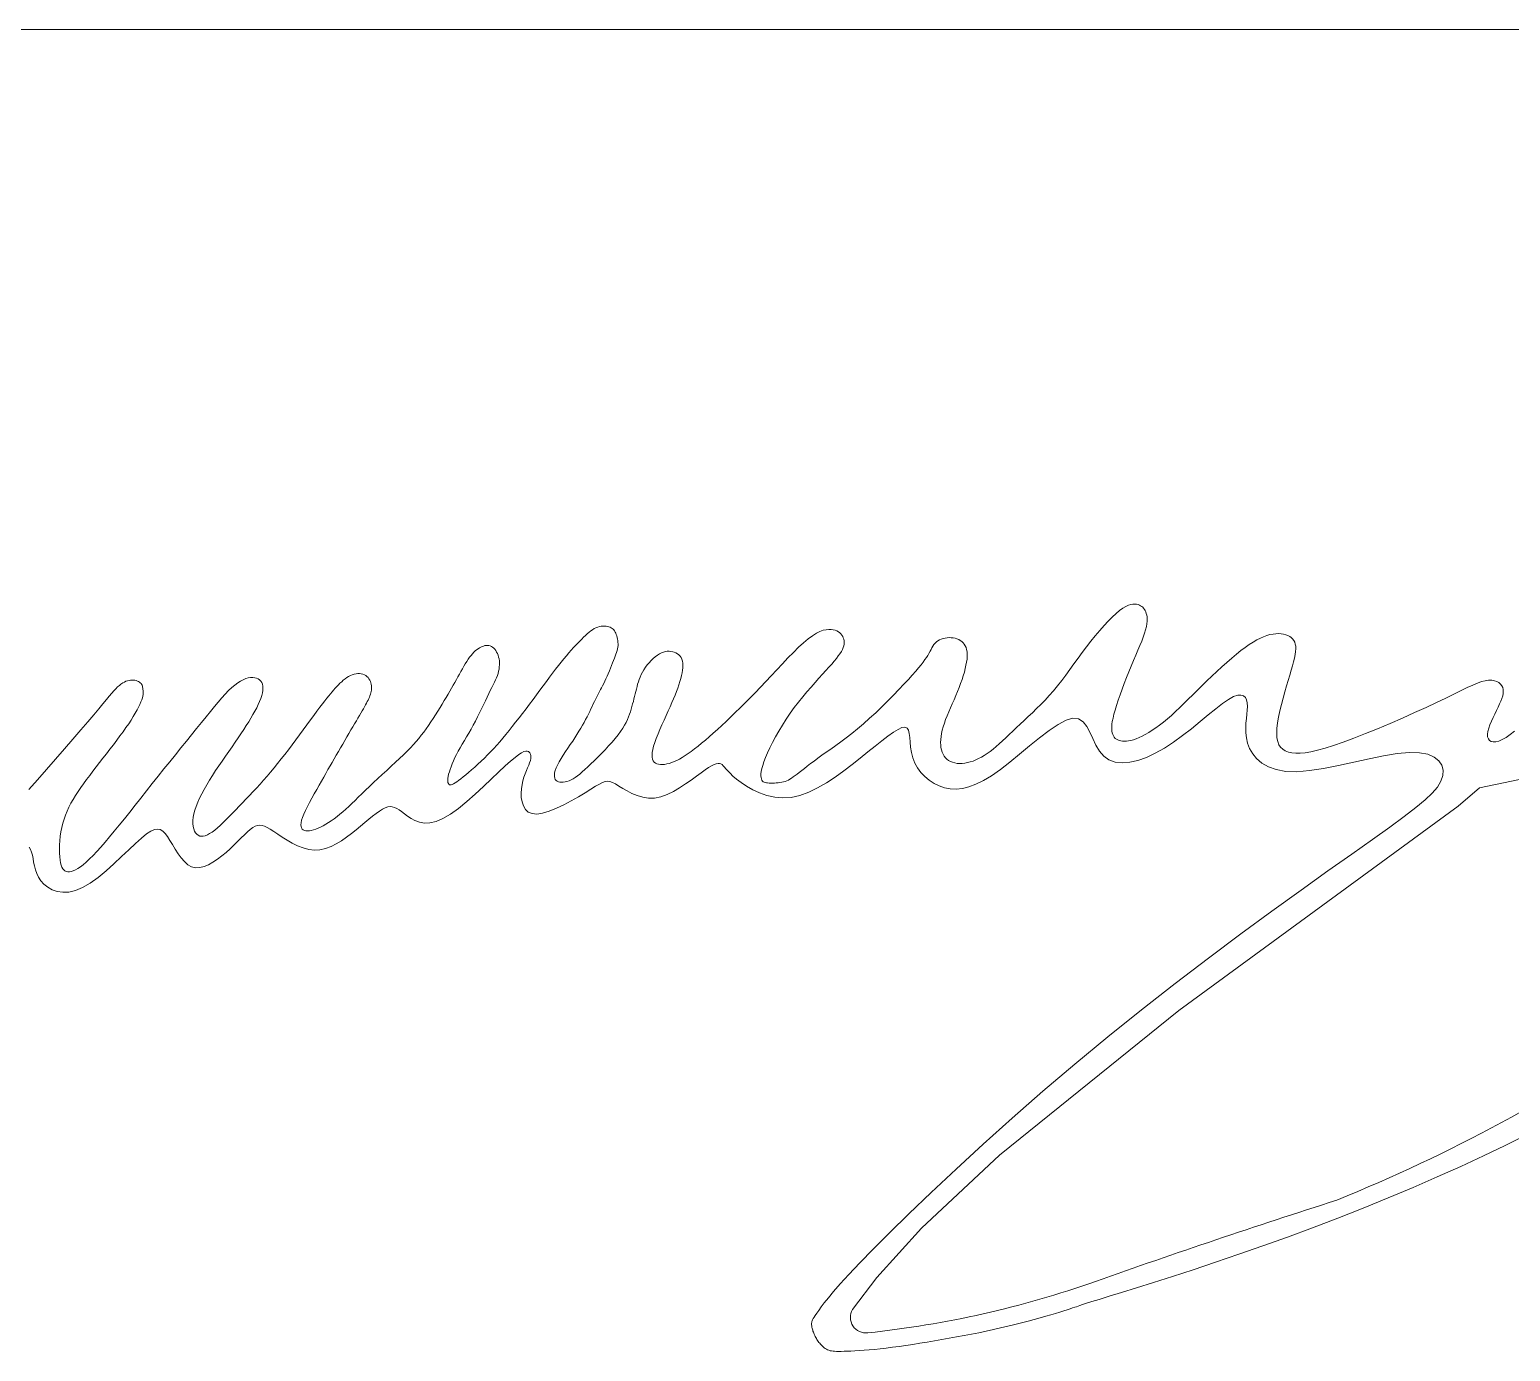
# Model space of a CAD drawing. Header units: millimetres. Extents: x -121190 to 167528, y -50070 to 22631.
# Drawn here: x -30989 to -29203, y -11108 to -9514 of the extents above; entities that cross this region are included whole.
import ezdxf

# ---------------------------------------------------------------- set-up
doc = ezdxf.new("R2010")
doc.units = ezdxf.units.MM
doc.header["$MEASUREMENT"] = 0
for name, color, linetype, lineweight in [('KHUNGTEN', 7, 'Continuous', 20), ('Xref khung ten  A3 TKCS$0$A-KY HIEU', 34, 'Continuous', 20), ('Xref khung ten  A3 TKCS$0$A-TEXT', 9, 'Continuous', 18)]:
    doc.layers.add(name, color=color, linetype=linetype, lineweight=lineweight)

# ---------------------------------------------------------------- blocks, each defined once
blk = doc.blocks.new('Xref khung ten  A3 TKCS$0$dangquang')
for points in [[(-5.427, 1.039), (-5.413, 1.018), (-5.403, 0.991), (-5.396, 0.961), (-5.389, 0.928), (-5.383, 0.893), (-5.376, 0.856), (-5.366, 0.819), (-5.353, 0.782), (-5.335, 0.745), (-5.312, 0.71), (-5.282, 0.676), (-5.245, 0.647), (-5.201, 0.622), (-5.152, 0.605), (-5.097, 0.597), (-5.036, 0.599), (-4.971, 0.614), (-4.901, 0.642), (-4.826, 0.686), (-4.749, 0.742), (-4.671, 0.807), (-4.593, 0.876), (-4.518, 0.947), (-4.447, 1.015), (-4.381, 1.077), (-4.323, 1.13), (-4.273, 1.17), (-4.231, 1.198), (-4.195, 1.213), (-4.164, 1.218), (-4.138, 1.213), (-4.113, 1.198), (-4.091, 1.175), (-4.068, 1.144), (-4.044, 1.107), (-4.018, 1.065), (-3.992, 1.021), (-3.963, 0.976), (-3.933, 0.935), (-3.9, 0.898), (-3.866, 0.868), (-3.829, 0.847), (-3.79, 0.838), (-3.749, 0.839), (-3.706, 0.849), (-3.663, 0.867), (-3.619, 0.892), (-3.576, 0.921), (-3.533, 0.954), (-3.491, 0.989), (-3.451, 1.025), (-3.413, 1.061), (-3.377, 1.097), (-3.343, 1.131), (-3.31, 1.162), (-3.28, 1.19), (-3.252, 1.214), (-3.226, 1.233), (-3.203, 1.247), (-3.18, 1.254), (-3.158, 1.257), (-3.136, 1.254), (-3.112, 1.246), (-3.085, 1.233), (-3.056, 1.216), (-3.021, 1.193), (-2.982, 1.167), (-2.939, 1.138), (-2.891, 1.108), (-2.841, 1.079), (-2.788, 1.054), (-2.733, 1.033), (-2.677, 1.018), (-2.622, 1.012), (-2.567, 1.015), (-2.512, 1.028), (-2.458, 1.047), (-2.406, 1.073), (-2.355, 1.104), (-2.305, 1.138), (-2.257, 1.174), (-2.211, 1.211), (-2.167, 1.247), (-2.126, 1.282), (-2.086, 1.315), (-2.049, 1.345), (-2.014, 1.372), (-1.982, 1.396), (-1.952, 1.415), (-1.924, 1.428), (-1.899, 1.437), (-1.876, 1.44), (-1.855, 1.438), (-1.833, 1.432), (-1.811, 1.421), (-1.788, 1.407), (-1.764, 1.39), (-1.736, 1.369), (-1.706, 1.346), (-1.671, 1.323), (-1.633, 1.303), (-1.589, 1.287), (-1.54, 1.278), (-1.486, 1.279), (-1.425, 1.293), (-1.357, 1.321), (-1.283, 1.365), (-1.204, 1.422), (-1.122, 1.489), (-1.039, 1.562), (-0.958, 1.637), (-0.88, 1.711), (-0.809, 1.779), (-0.745, 1.839), (-0.692, 1.887), (-0.648, 1.924), (-0.612, 1.951), (-0.583, 1.969), (-0.56, 1.98), (-0.542, 1.985), (-0.528, 1.985), (-0.517, 1.981), (-0.508, 1.975), (-0.501, 1.967), (-0.496, 1.956), (-0.493, 1.943), (-0.492, 1.928), (-0.493, 1.911), (-0.497, 1.892), (-0.504, 1.871), (-0.513, 1.847), (-0.524, 1.821), (-0.536, 1.793), (-0.548, 1.763), (-0.56, 1.73), (-0.571, 1.694), (-0.579, 1.656), (-0.585, 1.615), (-0.588, 1.572), (-0.586, 1.528), (-0.579, 1.485), (-0.566, 1.446), (-0.546, 1.412), (-0.518, 1.386), (-0.481, 1.37), (-0.434, 1.365), (-0.377, 1.374), (-0.311, 1.394), (-0.241, 1.423), (-0.168, 1.458), (-0.095, 1.497), (-0.024, 1.537), (0.041, 1.576), (0.097, 1.61), (0.144, 1.639), (0.182, 1.661), (0.213, 1.676), (0.239, 1.686), (0.263, 1.689), (0.286, 1.686), (0.31, 1.677), (0.339, 1.662), (0.372, 1.642), (0.411, 1.618), (0.454, 1.593), (0.502, 1.569), (0.553, 1.547), (0.608, 1.532), (0.665, 1.523), (0.725, 1.524), (0.786, 1.537), (0.848, 1.559), (0.91, 1.589), (0.971, 1.624), (1.029, 1.662), (1.084, 1.701), (1.136, 1.739), (1.182, 1.772), (1.222, 1.801), (1.256, 1.823), (1.285, 1.84), (1.31, 1.853), (1.331, 1.86), (1.349, 1.864), (1.364, 1.863), (1.377, 1.859), (1.388, 1.852), (1.399, 1.842), (1.411, 1.828), (1.426, 1.811), (1.444, 1.791), (1.467, 1.767), (1.496, 1.74), (1.532, 1.709), (1.577, 1.675), (1.63, 1.64), (1.691, 1.606), (1.757, 1.575), (1.829, 1.55), (1.906, 1.533), (1.986, 1.525), (2.069, 1.53), (2.154, 1.549), (2.241, 1.581), (2.328, 1.623), (2.415, 1.673), (2.502, 1.73), (2.586, 1.79), (2.669, 1.853), (2.748, 1.916), (2.824, 1.977), (2.895, 2.035), (2.96, 2.087), (3.02, 2.133), (3.074, 2.171), (3.12, 2.199), (3.158, 2.216), (3.187, 2.22), (3.208, 2.211), (3.221, 2.19), (3.229, 2.158), (3.234, 2.118), (3.238, 2.073), (3.243, 2.023), (3.251, 1.971), (3.265, 1.919), (3.285, 1.868), (3.312, 1.82), (3.345, 1.776), (3.384, 1.735), (3.427, 1.699), (3.474, 1.668), (3.524, 1.643), (3.578, 1.625), (3.633, 1.615), (3.691, 1.612), (3.752, 1.618), (3.817, 1.634), (3.886, 1.659), (3.96, 1.696), (4.04, 1.743), (4.126, 1.803), (4.219, 1.875), (4.315, 1.954), (4.414, 2.036), (4.511, 2.116), (4.605, 2.188), (4.693, 2.248), (4.772, 2.29), (4.84, 2.309), (4.895, 2.303), (4.939, 2.274), (4.975, 2.229), (5.006, 2.171), (5.036, 2.108), (5.066, 2.044), (5.101, 1.984), (5.143, 1.934), (5.194, 1.899), (5.255, 1.878), (5.323, 1.871), (5.398, 1.876), (5.478, 1.894), (5.562, 1.924), (5.65, 1.964), (5.739, 2.014), (5.829, 2.073), (5.919, 2.138), (6.006, 2.206), (6.091, 2.275), (6.171, 2.341), (6.245, 2.402), (6.312, 2.454), (6.371, 2.494), (6.42, 2.521), (6.461, 2.535), (6.493, 2.537), (6.518, 2.529), (6.536, 2.513), (6.548, 2.489), (6.554, 2.459), (6.556, 2.425), (6.555, 2.388), (6.551, 2.348), (6.546, 2.305), (6.541, 2.261), (6.539, 2.214), (6.54, 2.165), (6.546, 2.115), (6.558, 2.063), (6.578, 2.011), (6.608, 1.959), (6.647, 1.911), (6.699, 1.867), (6.762, 1.831), (6.84, 1.803), (6.933, 1.786), (7.042, 1.782), (7.168, 1.793), (7.306, 1.814), (7.453, 1.843), (7.603, 1.876), (7.753, 1.909), (7.896, 1.939), (8.03, 1.961), (8.149, 1.972), (8.249, 1.969), (8.331, 1.954), (8.394, 1.927), (8.44, 1.891), (8.468, 1.847), (8.481, 1.798), (8.477, 1.744), (8.459, 1.689), (8.425, 1.632), (8.375, 1.572), (8.305, 1.505), (8.214, 1.429), (8.098, 1.341), (7.956, 1.237), (7.785, 1.116), (7.583, 0.972), (7.348, 0.806), (7.084, 0.618), (6.797, 0.411), (6.492, 0.187), (6.172, -0.051), (5.844, -0.3), (5.513, -0.559), (5.183, -0.824), (4.859, -1.093), (4.544, -1.361), (4.243, -1.626), (3.957, -1.883), (3.691, -2.128), (3.446, -2.358), (3.227, -2.568), (3.036, -2.754), (2.876, -2.914), (2.744, -3.049), (2.637, -3.162), (2.551, -3.256), (2.485, -3.332), (2.434, -3.393), (2.394, -3.443), (2.364, -3.483), (2.339, -3.517), (2.32, -3.544), (2.305, -3.566), (2.293, -3.583), (2.285, -3.598), (2.279, -3.609), (2.275, -3.619), (2.272, -3.627), (2.27, -3.635), (2.269, -3.643), (2.269, -3.651), (2.269, -3.659), (2.27, -3.667), (2.271, -3.675), (2.272, -3.684), (2.274, -3.692), (2.277, -3.702), (2.28, -3.711), (2.283, -3.721), (2.287, -3.732), (2.291, -3.742), (2.295, -3.752), (2.3, -3.763), (2.305, -3.773), (2.31, -3.783), (2.316, -3.793), (2.322, -3.803), (2.328, -3.812), (2.335, -3.822), (2.342, -3.831), (2.35, -3.84), (2.358, -3.849), (2.366, -3.858), (2.375, -3.867), (2.384, -3.876), (2.394, -3.884), (2.404, -3.891), (2.415, -3.898), (2.427, -3.904), (2.439, -3.909), (2.451, -3.913), (2.465, -3.916), (2.48, -3.918), (2.496, -3.919), (2.515, -3.92), (2.537, -3.92), (2.561, -3.92), (2.589, -3.919), (2.621, -3.918), (2.656, -3.917), (2.696, -3.915), (2.738, -3.912), (2.785, -3.909), (2.834, -3.905), (2.887, -3.9), (2.944, -3.894), (3.003, -3.888), (3.065, -3.88), (3.13, -3.871), (3.197, -3.861), (3.265, -3.851), (3.335, -3.84), (3.406, -3.828), (3.478, -3.816), (3.551, -3.804), (3.623, -3.791), (3.696, -3.778), (3.769, -3.764), (3.842, -3.75), (3.914, -3.736), (3.987, -3.72), (4.058, -3.705), (4.129, -3.689), (4.199, -3.672), (4.267, -3.656), (4.334, -3.639), (4.398, -3.623), (4.459, -3.606), (4.517, -3.59), (4.572, -3.575), (4.622, -3.56), (4.669, -3.547), (4.711, -3.534), (4.749, -3.522), (4.783, -3.511), (4.812, -3.501), (4.837, -3.493), (4.857, -3.486), (4.874, -3.48), (4.89, -3.475), (4.909, -3.468), (4.935, -3.459), (4.973, -3.447), (5.026, -3.43), (5.099, -3.408), (5.195, -3.378), (5.317, -3.34), (5.464, -3.295), (5.632, -3.242), (5.82, -3.182), (6.024, -3.116), (6.242, -3.043), (6.471, -2.965), (6.708, -2.882), (6.95, -2.795), (7.197, -2.703), (7.445, -2.608), (7.694, -2.51), (7.941, -2.409), (8.185, -2.307), (8.424, -2.204), (8.655, -2.1), (8.879, -1.997), (9.093, -1.893), (9.3, -1.79)], [(9.183, 2.18), (9.141, 2.148), (9.1, 2.12), (9.062, 2.099), (9.028, 2.084), (8.999, 2.077), (8.974, 2.075), (8.953, 2.08), (8.937, 2.091), (8.926, 2.106), (8.919, 2.126), (8.918, 2.151), (8.922, 2.179), (8.93, 2.21), (8.942, 2.244), (8.956, 2.279), (8.972, 2.315), (8.989, 2.35), (9.006, 2.385), (9.022, 2.418), (9.036, 2.449), (9.049, 2.478), (9.059, 2.504), (9.067, 2.529), (9.072, 2.552), (9.073, 2.573), (9.072, 2.593), (9.067, 2.612), (9.058, 2.629), (9.045, 2.645), (9.029, 2.659), (9.009, 2.67), (8.986, 2.678), (8.959, 2.683), (8.929, 2.683), (8.896, 2.678), (8.859, 2.669), (8.818, 2.654), (8.772, 2.634), (8.719, 2.61), (8.658, 2.58), (8.588, 2.546), (8.508, 2.507), (8.417, 2.463), (8.314, 2.415), (8.201, 2.364), (8.082, 2.311), (7.96, 2.258), (7.837, 2.206), (7.717, 2.157), (7.603, 2.112), (7.498, 2.073), (7.403, 2.04), (7.32, 2.014), (7.246, 1.994), (7.181, 1.979), (7.125, 1.97), (7.075, 1.965), (7.031, 1.965), (6.993, 1.969), (6.959, 1.976), (6.929, 1.987), (6.903, 2.003), (6.882, 2.023), (6.866, 2.048), (6.854, 2.079), (6.847, 2.116), (6.844, 2.158), (6.846, 2.207), (6.853, 2.262), (6.863, 2.32), (6.876, 2.381), (6.891, 2.444), (6.907, 2.506), (6.924, 2.567), (6.941, 2.626), (6.957, 2.681), (6.972, 2.732), (6.987, 2.78), (6.999, 2.824), (7.01, 2.864), (7.019, 2.901), (7.026, 2.935), (7.03, 2.965), (7.032, 2.992), (7.031, 3.017), (7.027, 3.039), (7.021, 3.058), (7.013, 3.074), (7.001, 3.089), (6.988, 3.102), (6.972, 3.113), (6.954, 3.122), (6.934, 3.13), (6.912, 3.136), (6.888, 3.139), (6.863, 3.141), (6.836, 3.14), (6.808, 3.137), (6.778, 3.131), (6.748, 3.123), (6.716, 3.111), (6.684, 3.097), (6.649, 3.079), (6.613, 3.058), (6.575, 3.033), (6.535, 3.005), (6.493, 2.974), (6.448, 2.938), (6.402, 2.899), (6.354, 2.858), (6.305, 2.814), (6.256, 2.769), (6.207, 2.723), (6.158, 2.677), (6.11, 2.63), (6.064, 2.584), (6.018, 2.54), (5.975, 2.496), (5.932, 2.453), (5.89, 2.413), (5.849, 2.374), (5.809, 2.337), (5.77, 2.303), (5.731, 2.271), (5.693, 2.241), (5.656, 2.214), (5.62, 2.19), (5.585, 2.168), (5.552, 2.149), (5.52, 2.132), (5.49, 2.118), (5.462, 2.106), (5.435, 2.097), (5.41, 2.09), (5.387, 2.085), (5.366, 2.082), (5.346, 2.082), (5.327, 2.082), (5.31, 2.085), (5.295, 2.089), (5.28, 2.095), (5.268, 2.102), (5.256, 2.111), (5.246, 2.122), (5.238, 2.134), (5.231, 2.148), (5.226, 2.164), (5.223, 2.182), (5.221, 2.202), (5.221, 2.224), (5.223, 2.25), (5.227, 2.278), (5.234, 2.311), (5.243, 2.348), (5.254, 2.389), (5.269, 2.435), (5.285, 2.486), (5.304, 2.539), (5.324, 2.595), (5.345, 2.652), (5.368, 2.709), (5.39, 2.766), (5.413, 2.822), (5.436, 2.876), (5.457, 2.928), (5.478, 2.977), (5.498, 3.023), (5.516, 3.067), (5.531, 3.107), (5.545, 3.145), (5.555, 3.179), (5.563, 3.21), (5.568, 3.238), (5.57, 3.263), (5.571, 3.285), (5.569, 3.305), (5.566, 3.323), (5.561, 3.34), (5.556, 3.354), (5.55, 3.368), (5.543, 3.38), (5.535, 3.39), (5.527, 3.4), (5.517, 3.408), (5.506, 3.415), (5.494, 3.421), (5.48, 3.426), (5.465, 3.43), (5.448, 3.432), (5.429, 3.432), (5.408, 3.428), (5.385, 3.42), (5.359, 3.409), (5.331, 3.391), (5.299, 3.369), (5.264, 3.339), (5.227, 3.304), (5.187, 3.264), (5.146, 3.22), (5.103, 3.172), (5.06, 3.121), (5.017, 3.067), (4.974, 3.012), (4.932, 2.957), (4.891, 2.901), (4.85, 2.845), (4.81, 2.789), (4.77, 2.734), (4.73, 2.681), (4.689, 2.629), (4.649, 2.579), (4.607, 2.532), (4.566, 2.487), (4.524, 2.444), (4.483, 2.403), (4.441, 2.363), (4.401, 2.325), (4.361, 2.288), (4.322, 2.252), (4.285, 2.216), (4.249, 2.182), (4.214, 2.149), (4.18, 2.117), (4.147, 2.087), (4.115, 2.058), (4.084, 2.031), (4.054, 2.005), (4.025, 1.982), (3.996, 1.962), (3.967, 1.943), (3.939, 1.926), (3.912, 1.911), (3.884, 1.899), (3.857, 1.888), (3.83, 1.879), (3.803, 1.872), (3.776, 1.868), (3.75, 1.865), (3.725, 1.864), (3.7, 1.865), (3.677, 1.869), (3.655, 1.875), (3.634, 1.883), (3.616, 1.893), (3.6, 1.906), (3.585, 1.92), (3.573, 1.937), (3.562, 1.955), (3.553, 1.975), (3.547, 1.997), (3.542, 2.02), (3.539, 2.045), (3.538, 2.071), (3.539, 2.099), (3.543, 2.128), (3.548, 2.159), (3.555, 2.191), (3.564, 2.224), (3.575, 2.259), (3.588, 2.295), (3.603, 2.333), (3.619, 2.372), (3.636, 2.411), (3.653, 2.451), (3.671, 2.491), (3.688, 2.531), (3.705, 2.571), (3.721, 2.611), (3.735, 2.65), (3.749, 2.689), (3.761, 2.726), (3.772, 2.762), (3.781, 2.797), (3.788, 2.83), (3.794, 2.861), (3.798, 2.889), (3.8, 2.916), (3.8, 2.941), (3.798, 2.963), (3.794, 2.984), (3.789, 3.003), (3.781, 3.02), (3.771, 3.036), (3.76, 3.05), (3.747, 3.062), (3.732, 3.073), (3.716, 3.082), (3.698, 3.089), (3.68, 3.095), (3.661, 3.099), (3.642, 3.101), (3.622, 3.102), (3.602, 3.1), (3.582, 3.098), (3.563, 3.093), (3.545, 3.087), (3.527, 3.079), (3.511, 3.07), (3.497, 3.059), (3.484, 3.047), (3.473, 3.033), (3.463, 3.018), (3.453, 3.002), (3.444, 2.985), (3.434, 2.967), (3.424, 2.947), (3.412, 2.927), (3.399, 2.907), (3.384, 2.885), (3.367, 2.861), (3.346, 2.834), (3.321, 2.805), (3.293, 2.771), (3.259, 2.734), (3.221, 2.691), (3.177, 2.643), (3.128, 2.591), (3.075, 2.536), (3.019, 2.479), (2.96, 2.421), (2.901, 2.363), (2.84, 2.308), (2.781, 2.254), (2.722, 2.205), (2.666, 2.159), (2.61, 2.117), (2.557, 2.077), (2.507, 2.041), (2.458, 2.006), (2.412, 1.974), (2.369, 1.944), (2.33, 1.915), (2.293, 1.888), (2.259, 1.862), (2.227, 1.837), (2.198, 1.815), (2.172, 1.794), (2.148, 1.776), (2.126, 1.759), (2.107, 1.744), (2.089, 1.731), (2.072, 1.719), (2.056, 1.709), (2.041, 1.701), (2.025, 1.694), (2.01, 1.688), (1.994, 1.683), (1.976, 1.679), (1.958, 1.676), (1.94, 1.674), (1.921, 1.672), (1.903, 1.671), (1.885, 1.671), (1.868, 1.671), (1.852, 1.671), (1.837, 1.672), (1.824, 1.673), (1.812, 1.676), (1.802, 1.679), (1.793, 1.684), (1.786, 1.691), (1.78, 1.7), (1.775, 1.711), (1.772, 1.725), (1.77, 1.742), (1.771, 1.762), (1.774, 1.786), (1.779, 1.813), (1.788, 1.845), (1.8, 1.881), (1.816, 1.922), (1.835, 1.967), (1.859, 2.017), (1.886, 2.07), (1.915, 2.126), (1.948, 2.183), (1.983, 2.241), (2.02, 2.299), (2.059, 2.357), (2.099, 2.413), (2.14, 2.467), (2.182, 2.519), (2.223, 2.569), (2.264, 2.616), (2.304, 2.661), (2.341, 2.703), (2.377, 2.742), (2.41, 2.778), (2.44, 2.812), (2.467, 2.842), (2.492, 2.87), (2.513, 2.896), (2.532, 2.921), (2.548, 2.943), (2.562, 2.965), (2.572, 2.985), (2.58, 3.004), (2.586, 3.022), (2.589, 3.039), (2.59, 3.056), (2.589, 3.071), (2.586, 3.086), (2.581, 3.1), (2.575, 3.114), (2.567, 3.127), (2.558, 3.139), (2.547, 3.15), (2.534, 3.159), (2.519, 3.168), (2.502, 3.175), (2.483, 3.18), (2.461, 3.183), (2.438, 3.183), (2.412, 3.18), (2.383, 3.174), (2.351, 3.162), (2.316, 3.144), (2.278, 3.121), (2.236, 3.09), (2.19, 3.052), (2.141, 3.007), (2.09, 2.956), (2.037, 2.902), (1.983, 2.845), (1.928, 2.786), (1.873, 2.727), (1.818, 2.669), (1.765, 2.613), (1.714, 2.559), (1.663, 2.507), (1.614, 2.458), (1.566, 2.41), (1.519, 2.364), (1.473, 2.32), (1.428, 2.278), (1.385, 2.237), (1.343, 2.198), (1.302, 2.161), (1.262, 2.126), (1.224, 2.093), (1.187, 2.062), (1.152, 2.034), (1.118, 2.007), (1.086, 1.983), (1.055, 1.961), (1.025, 1.941), (0.997, 1.923), (0.97, 1.907), (0.944, 1.894), (0.918, 1.882), (0.893, 1.872), (0.869, 1.864), (0.846, 1.859), (0.823, 1.855), (0.802, 1.853), (0.782, 1.853), (0.764, 1.856), (0.748, 1.861), (0.733, 1.868), (0.722, 1.878), (0.712, 1.891), (0.705, 1.906), (0.701, 1.925), (0.7, 1.946), (0.701, 1.972), (0.707, 2.001), (0.715, 2.034), (0.727, 2.071), (0.741, 2.111), (0.759, 2.154), (0.777, 2.199), (0.797, 2.245), (0.818, 2.291), (0.838, 2.336), (0.858, 2.38), (0.877, 2.422), (0.894, 2.462), (0.911, 2.501), (0.926, 2.537), (0.939, 2.572), (0.952, 2.606), (0.963, 2.638), (0.973, 2.669), (0.982, 2.699), (0.99, 2.728), (0.996, 2.755), (1, 2.781), (1.003, 2.806), (1.004, 2.829), (1.003, 2.851), (0.999, 2.871), (0.993, 2.889), (0.985, 2.905), (0.975, 2.919), (0.963, 2.932), (0.95, 2.942), (0.935, 2.951), (0.919, 2.958), (0.903, 2.963), (0.886, 2.966), (0.868, 2.968), (0.849, 2.967), (0.831, 2.964), (0.811, 2.959), (0.792, 2.951), (0.772, 2.941), (0.752, 2.929), (0.731, 2.913), (0.711, 2.896), (0.691, 2.876), (0.672, 2.855), (0.653, 2.833), (0.636, 2.81), (0.62, 2.786), (0.606, 2.762), (0.593, 2.738), (0.582, 2.714), (0.573, 2.691), (0.565, 2.667), (0.558, 2.644), (0.552, 2.62), (0.546, 2.596), (0.54, 2.572), (0.534, 2.548), (0.528, 2.524), (0.522, 2.499), (0.516, 2.474), (0.509, 2.449), (0.502, 2.424), (0.495, 2.399), (0.487, 2.373), (0.478, 2.348), (0.469, 2.322), (0.458, 2.295), (0.445, 2.268), (0.43, 2.239), (0.412, 2.21), (0.391, 2.178), (0.367, 2.145), (0.338, 2.11), (0.307, 2.073), (0.273, 2.036), (0.238, 1.998), (0.201, 1.961), (0.166, 1.925), (0.131, 1.891), (0.098, 1.859), (0.067, 1.83), (0.039, 1.804), (0.013, 1.781), (-0.012, 1.76), (-0.034, 1.742), (-0.056, 1.727), (-0.077, 1.713), (-0.097, 1.702), (-0.117, 1.693), (-0.137, 1.687), (-0.155, 1.682), (-0.173, 1.679), (-0.19, 1.679), (-0.206, 1.68), (-0.22, 1.684), (-0.233, 1.69), (-0.243, 1.697), (-0.252, 1.707), (-0.258, 1.72), (-0.261, 1.735), (-0.261, 1.752), (-0.259, 1.772), (-0.253, 1.794), (-0.243, 1.82), (-0.23, 1.848), (-0.213, 1.879), (-0.194, 1.911), (-0.173, 1.945), (-0.15, 1.98), (-0.127, 2.015), (-0.104, 2.05), (-0.081, 2.084), (-0.06, 2.117), (-0.04, 2.149), (-0.02, 2.18), (-0.002, 2.21), (0.015, 2.239), (0.031, 2.267), (0.046, 2.295), (0.06, 2.322), (0.074, 2.348), (0.087, 2.375), (0.099, 2.4), (0.111, 2.425), (0.122, 2.449), (0.133, 2.472), (0.143, 2.494), (0.153, 2.514), (0.163, 2.534), (0.173, 2.553), (0.183, 2.572), (0.193, 2.59), (0.204, 2.609), (0.214, 2.629), (0.224, 2.649), (0.235, 2.672), (0.246, 2.696), (0.257, 2.721), (0.269, 2.747), (0.28, 2.774), (0.291, 2.801), (0.302, 2.827), (0.312, 2.853), (0.322, 2.876), (0.33, 2.899), (0.338, 2.919), (0.345, 2.938), (0.351, 2.957), (0.356, 2.974), (0.36, 2.99), (0.363, 3.007), (0.365, 3.023), (0.365, 3.039), (0.364, 3.056), (0.362, 3.072), (0.36, 3.088), (0.356, 3.103), (0.352, 3.118), (0.347, 3.132), (0.342, 3.145), (0.337, 3.157), (0.331, 3.167), (0.324, 3.177), (0.317, 3.185), (0.308, 3.193), (0.299, 3.199), (0.288, 3.204), (0.276, 3.208), (0.263, 3.212), (0.249, 3.214), (0.233, 3.215), (0.217, 3.215), (0.2, 3.213), (0.183, 3.21), (0.165, 3.205), (0.148, 3.198), (0.131, 3.19), (0.114, 3.179), (0.097, 3.167), (0.08, 3.154), (0.062, 3.139), (0.045, 3.123), (0.027, 3.106), (0.008, 3.087), (-0.011, 3.068), (-0.031, 3.048), (-0.051, 3.026), (-0.073, 3.003), (-0.095, 2.978), (-0.118, 2.952), (-0.142, 2.924), (-0.167, 2.894), (-0.193, 2.861), (-0.22, 2.827), (-0.249, 2.79), (-0.278, 2.752), (-0.308, 2.712), (-0.339, 2.671), (-0.371, 2.628), (-0.403, 2.584), (-0.437, 2.539), (-0.471, 2.494), (-0.505, 2.448), (-0.54, 2.402), (-0.574, 2.356), (-0.608, 2.312), (-0.642, 2.269), (-0.675, 2.227), (-0.706, 2.187), (-0.737, 2.149), (-0.767, 2.113), (-0.797, 2.078), (-0.827, 2.044), (-0.857, 2.012), (-0.887, 1.98), (-0.918, 1.948), (-0.949, 1.917), (-0.981, 1.887), (-1.014, 1.857), (-1.045, 1.829), (-1.076, 1.802), (-1.105, 1.776), (-1.133, 1.753), (-1.159, 1.732), (-1.182, 1.713), (-1.203, 1.697), (-1.221, 1.684), (-1.238, 1.672), (-1.252, 1.664), (-1.265, 1.658), (-1.276, 1.654), (-1.285, 1.654), (-1.293, 1.655), (-1.299, 1.659), (-1.304, 1.666), (-1.308, 1.675), (-1.309, 1.687), (-1.31, 1.701), (-1.308, 1.718), (-1.305, 1.736), (-1.301, 1.757), (-1.294, 1.78), (-1.287, 1.805), (-1.277, 1.832), (-1.266, 1.861), (-1.253, 1.89), (-1.239, 1.921), (-1.223, 1.953), (-1.206, 1.986), (-1.187, 2.019), (-1.167, 2.053), (-1.146, 2.089), (-1.125, 2.125), (-1.103, 2.162), (-1.081, 2.2), (-1.06, 2.24), (-1.038, 2.28), (-1.017, 2.321), (-0.997, 2.362), (-0.978, 2.402), (-0.959, 2.442), (-0.94, 2.48), (-0.923, 2.517), (-0.907, 2.551), (-0.891, 2.582), (-0.877, 2.611), (-0.864, 2.637), (-0.851, 2.662), (-0.841, 2.685), (-0.831, 2.707), (-0.822, 2.729), (-0.815, 2.75), (-0.81, 2.771), (-0.805, 2.792), (-0.803, 2.813), (-0.801, 2.833), (-0.801, 2.854), (-0.802, 2.873), (-0.805, 2.892), (-0.809, 2.91), (-0.814, 2.928), (-0.821, 2.944), (-0.829, 2.96), (-0.838, 2.974), (-0.848, 2.987), (-0.858, 2.998), (-0.869, 3.007), (-0.881, 3.014), (-0.893, 3.02), (-0.906, 3.023), (-0.919, 3.025), (-0.932, 3.024), (-0.945, 3.023), (-0.958, 3.019), (-0.972, 3.014), (-0.985, 3.008), (-0.999, 3.001), (-1.012, 2.992), (-1.026, 2.982), (-1.04, 2.971), (-1.053, 2.958), (-1.067, 2.943), (-1.081, 2.927), (-1.095, 2.909), (-1.109, 2.889), (-1.123, 2.868), (-1.137, 2.845), (-1.151, 2.821), (-1.166, 2.796), (-1.18, 2.77), (-1.195, 2.743), (-1.21, 2.716), (-1.225, 2.689), (-1.24, 2.661), (-1.256, 2.633), (-1.272, 2.605), (-1.289, 2.575), (-1.306, 2.545), (-1.324, 2.514), (-1.344, 2.482), (-1.364, 2.448), (-1.385, 2.413), (-1.407, 2.378), (-1.429, 2.343), (-1.452, 2.307), (-1.475, 2.272), (-1.499, 2.238), (-1.522, 2.204), (-1.546, 2.172), (-1.57, 2.141), (-1.594, 2.111), (-1.62, 2.08), (-1.648, 2.049), (-1.677, 2.018), (-1.709, 1.985), (-1.744, 1.95), (-1.783, 1.914), (-1.823, 1.875), (-1.866, 1.836), (-1.91, 1.796), (-1.954, 1.755), (-1.998, 1.715), (-2.041, 1.676), (-2.081, 1.638), (-2.12, 1.601), (-2.156, 1.566), (-2.19, 1.533), (-2.222, 1.501), (-2.253, 1.471), (-2.283, 1.442), (-2.313, 1.415), (-2.341, 1.389), (-2.37, 1.365), (-2.399, 1.342), (-2.427, 1.32), (-2.455, 1.301), (-2.483, 1.282), (-2.51, 1.266), (-2.536, 1.251), (-2.561, 1.238), (-2.586, 1.227), (-2.609, 1.217), (-2.631, 1.21), (-2.652, 1.205), (-2.671, 1.201), (-2.689, 1.2), (-2.705, 1.201), (-2.719, 1.204), (-2.731, 1.21), (-2.741, 1.218), (-2.748, 1.229), (-2.753, 1.243), (-2.754, 1.26), (-2.753, 1.281), (-2.747, 1.305), (-2.739, 1.333), (-2.726, 1.366), (-2.709, 1.402), (-2.69, 1.441), (-2.669, 1.481), (-2.646, 1.523), (-2.623, 1.566), (-2.599, 1.608), (-2.575, 1.65), (-2.552, 1.69), (-2.53, 1.728), (-2.509, 1.766), (-2.488, 1.803), (-2.467, 1.839), (-2.447, 1.874), (-2.426, 1.91), (-2.406, 1.946), (-2.385, 1.982), (-2.364, 2.019), (-2.343, 2.055), (-2.322, 2.091), (-2.302, 2.126), (-2.282, 2.16), (-2.262, 2.194), (-2.244, 2.225), (-2.226, 2.255), (-2.209, 2.283), (-2.194, 2.31), (-2.179, 2.335), (-2.165, 2.359), (-2.152, 2.381), (-2.14, 2.402), (-2.129, 2.421), (-2.119, 2.439), (-2.11, 2.456), (-2.102, 2.472), (-2.094, 2.487), (-2.087, 2.502), (-2.081, 2.516), (-2.076, 2.53), (-2.071, 2.544), (-2.067, 2.558), (-2.064, 2.572), (-2.061, 2.586), (-2.06, 2.6), (-2.059, 2.615), (-2.06, 2.629), (-2.062, 2.643), (-2.065, 2.657), (-2.07, 2.671), (-2.077, 2.684), (-2.085, 2.697), (-2.094, 2.709), (-2.105, 2.72), (-2.117, 2.729), (-2.13, 2.737), (-2.144, 2.743), (-2.16, 2.747), (-2.177, 2.749), (-2.194, 2.749), (-2.212, 2.747), (-2.23, 2.743), (-2.249, 2.737), (-2.267, 2.729), (-2.285, 2.72), (-2.303, 2.709), (-2.32, 2.696), (-2.337, 2.683), (-2.353, 2.668), (-2.37, 2.653), (-2.386, 2.636), (-2.401, 2.62), (-2.417, 2.603), (-2.432, 2.586), (-2.447, 2.568), (-2.464, 2.549), (-2.481, 2.528), (-2.499, 2.505), (-2.52, 2.479), (-2.543, 2.45), (-2.568, 2.416), (-2.596, 2.378), (-2.627, 2.336), (-2.66, 2.292), (-2.695, 2.244), (-2.731, 2.195), (-2.768, 2.146), (-2.805, 2.096), (-2.841, 2.047), (-2.877, 1.999), (-2.913, 1.953), (-2.948, 1.908), (-2.983, 1.864), (-3.018, 1.821), (-3.052, 1.779), (-3.087, 1.739), (-3.121, 1.699), (-3.156, 1.66), (-3.191, 1.622), (-3.226, 1.585), (-3.26, 1.548), (-3.295, 1.512), (-3.329, 1.477), (-3.362, 1.443), (-3.395, 1.409), (-3.427, 1.375), (-3.459, 1.343), (-3.49, 1.312), (-3.519, 1.283), (-3.548, 1.255), (-3.576, 1.23), (-3.602, 1.208), (-3.628, 1.189), (-3.652, 1.174), (-3.674, 1.162), (-3.696, 1.153), (-3.715, 1.149), (-3.734, 1.148), (-3.75, 1.15), (-3.766, 1.157), (-3.779, 1.167), (-3.791, 1.182), (-3.8, 1.199), (-3.808, 1.221), (-3.813, 1.245), (-3.816, 1.272), (-3.816, 1.302), (-3.813, 1.334), (-3.807, 1.368), (-3.797, 1.405), (-3.785, 1.442), (-3.769, 1.482), (-3.751, 1.523), (-3.73, 1.565), (-3.707, 1.609), (-3.681, 1.653), (-3.654, 1.699), (-3.624, 1.746), (-3.594, 1.793), (-3.562, 1.84), (-3.529, 1.888), (-3.497, 1.935), (-3.464, 1.982), (-3.432, 2.027), (-3.402, 2.072), (-3.372, 2.115), (-3.344, 2.156), (-3.317, 2.197), (-3.292, 2.236), (-3.268, 2.273), (-3.246, 2.31), (-3.226, 2.345), (-3.207, 2.379), (-3.189, 2.412), (-3.174, 2.444), (-3.16, 2.475), (-3.149, 2.504), (-3.14, 2.532), (-3.133, 2.558), (-3.129, 2.582), (-3.128, 2.605), (-3.129, 2.625), (-3.133, 2.644), (-3.14, 2.66), (-3.149, 2.674), (-3.161, 2.686), (-3.175, 2.695), (-3.19, 2.703), (-3.208, 2.707), (-3.228, 2.709), (-3.249, 2.709), (-3.272, 2.705), (-3.296, 2.698), (-3.322, 2.688), (-3.349, 2.674), (-3.376, 2.657), (-3.405, 2.635), (-3.435, 2.61), (-3.466, 2.58), (-3.498, 2.547), (-3.532, 2.509), (-3.567, 2.468), (-3.605, 2.423), (-3.645, 2.374), (-3.687, 2.322), (-3.732, 2.267), (-3.78, 2.208), (-3.83, 2.147), (-3.881, 2.083), (-3.935, 2.018), (-3.989, 1.95), (-4.045, 1.88), (-4.102, 1.81), (-4.159, 1.738), (-4.216, 1.666), (-4.272, 1.594), (-4.329, 1.523), (-4.384, 1.453), (-4.438, 1.384), (-4.491, 1.319), (-4.541, 1.256), (-4.59, 1.197), (-4.636, 1.141), (-4.68, 1.089), (-4.721, 1.041), (-4.761, 0.998), (-4.798, 0.958), (-4.833, 0.924), (-4.865, 0.893), (-4.895, 0.868), (-4.923, 0.847), (-4.949, 0.83), (-4.972, 0.817), (-4.994, 0.808), (-5.013, 0.802), (-5.031, 0.799), (-5.048, 0.799), (-5.062, 0.802), (-5.075, 0.808), (-5.086, 0.816), (-5.096, 0.828), (-5.105, 0.843), (-5.112, 0.863), (-5.118, 0.886), (-5.122, 0.914), (-5.126, 0.946), (-5.128, 0.981), (-5.128, 1.02), (-5.128, 1.062), (-5.125, 1.104), (-5.121, 1.148), (-5.115, 1.192), (-5.106, 1.235), (-5.096, 1.276), (-5.084, 1.317), (-5.07, 1.356), (-5.054, 1.395), (-5.036, 1.434), (-5.016, 1.472), (-4.994, 1.51), (-4.971, 1.548), (-4.946, 1.587), (-4.92, 1.626), (-4.892, 1.665), (-4.863, 1.706), (-4.832, 1.746), (-4.801, 1.788), (-4.769, 1.83), (-4.735, 1.873), (-4.701, 1.916), (-4.667, 1.96), (-4.633, 2.004), (-4.599, 2.048), (-4.566, 2.092), (-4.534, 2.134), (-4.503, 2.176), (-4.475, 2.216), (-4.448, 2.255), (-4.424, 2.291), (-4.403, 2.326), (-4.383, 2.359), (-4.366, 2.39), (-4.351, 2.419), (-4.339, 2.445), (-4.328, 2.469), (-4.32, 2.49), (-4.314, 2.51), (-4.31, 2.527), (-4.307, 2.542), (-4.306, 2.557), (-4.306, 2.57), (-4.306, 2.582), (-4.308, 2.593), (-4.309, 2.604), (-4.311, 2.614), (-4.314, 2.624), (-4.317, 2.634), (-4.322, 2.643), (-4.327, 2.651), (-4.334, 2.658), (-4.342, 2.665), (-4.352, 2.67), (-4.362, 2.675), (-4.374, 2.679), (-4.387, 2.682), (-4.401, 2.683), (-4.415, 2.684), (-4.43, 2.683), (-4.445, 2.681), (-4.46, 2.677), (-4.476, 2.672), (-4.491, 2.665), (-4.507, 2.656), (-4.524, 2.645), (-4.54, 2.632), (-4.558, 2.617), (-4.576, 2.599), (-4.595, 2.579), (-4.615, 2.555), (-4.639, 2.527), (-4.668, 2.493), (-4.702, 2.451), (-4.743, 2.401), (-4.792, 2.342), (-4.851, 2.273), (-4.92, 2.193), (-4.997, 2.103), (-5.081, 2.007), (-5.168, 1.907), (-5.257, 1.805), (-5.346, 1.704), (-5.432, 1.607)]]:
    blk.add_lwpolyline(points)
blk.add_lwpolyline([(2.912, -3.194), (3.349, -2.707), (4.117, -1.989), (5.881, -0.568), (8.63, 1.444), (8.84, 1.623), (9.232, 1.706), (9.872, 2.065, 0.035434), (10.13, 2.011, -0.238945), (11.646, 1.075, -0.315725), (10.582, -0.731, -0.055454), (7.435, -2.432, 0.007544), (5.063, -3.231, -0.05888), (2.824, -3.737, -0.635797), (2.673, -3.507)], format="xyb", close=True)
blk = doc.blocks.new('Xref khung ten  A3 TKCS')
at = {"layer": 'Xref khung ten  A3 TKCS$0$A-KY HIEU', "color": 0}
blk.add_line((-57376.705, -13822.889), (-57315.382, -13822.889), dxfattribs=at)
at = {"layer": 'Xref khung ten  A3 TKCS$0$A-TEXT', "xscale": 0.7716810816000002, "yscale": 0.7716810816000002, "zscale": 0.7716810816000002}
blk.add_blockref('Xref khung ten  A3 TKCS$0$dangquang', (-57330.103, -13829.898), dxfattribs=at)

msp = doc.modelspace()

# ---------------------------------------------------------------- block references
at = {"layer": 'KHUNGTEN', "xscale": 158.87156525576, "yscale": 158.87156525576, "zscale": 158.87156525576}
msp.add_blockref('Xref khung ten  A3 TKCS', (9077798.9, 2186550), dxfattribs=at)

doc.saveas('drawing.dxf')
